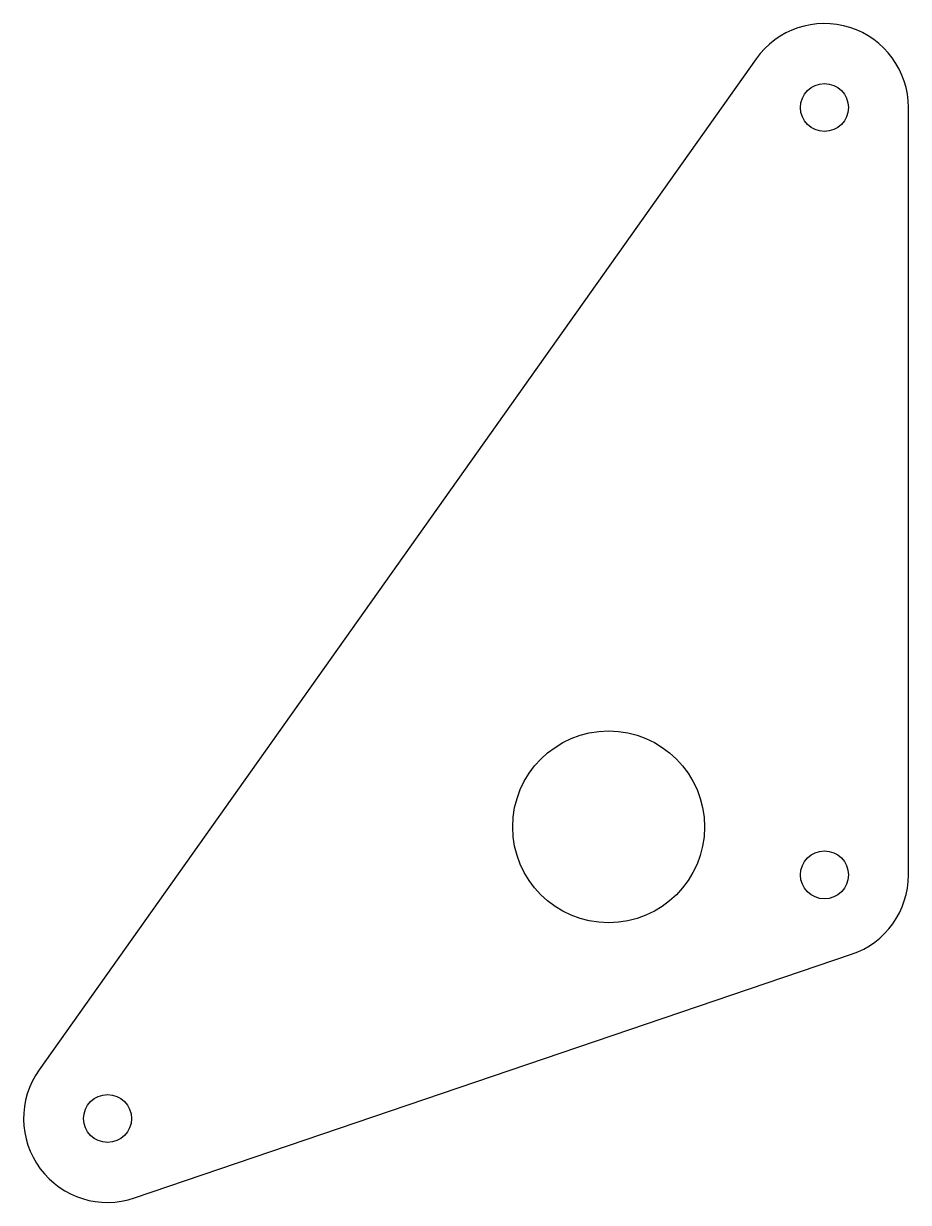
# Model space of a CAD drawing. Header units: inches. Extents: x -4.17 to 0.44, y -5.71 to 0.44.
import ezdxf

# ---------------------------------------------------------------- set-up
doc = ezdxf.new("R2010")
doc.units = ezdxf.units.IN
doc.header["$MEASUREMENT"] = 0

msp = doc.modelspace()

# ---------------------------------------------------------------- linework, layer by layer
at = {"linetype": 'Continuous', "lineweight": 25}
for p, q in [((-0.3569, 0.2531), (-4.0938, -5.0169)), ((0.4375, -4), (0.4375, 0)), ((-3.5961, -5.6842), (0.1408, -4.4142))]:
    msp.add_line(p, q, dxfattribs=at)
for centre, radius in [((0, 0), 0.125), ((-1.125, -3.75), 0.5), ((0, -4), 0.125), ((-3.7369, -5.27), 0.125)]:
    msp.add_circle(centre, radius, dxfattribs=at)
for centre, start, end in [((0, 0), 0, 144.65979), ((0, -4), 288.7699, 0), ((-3.7369, -5.27), 144.65979, 288.7699)]:
    msp.add_arc(centre, 0.4375, start, end, dxfattribs=at)

doc.saveas('drawing.dxf')
